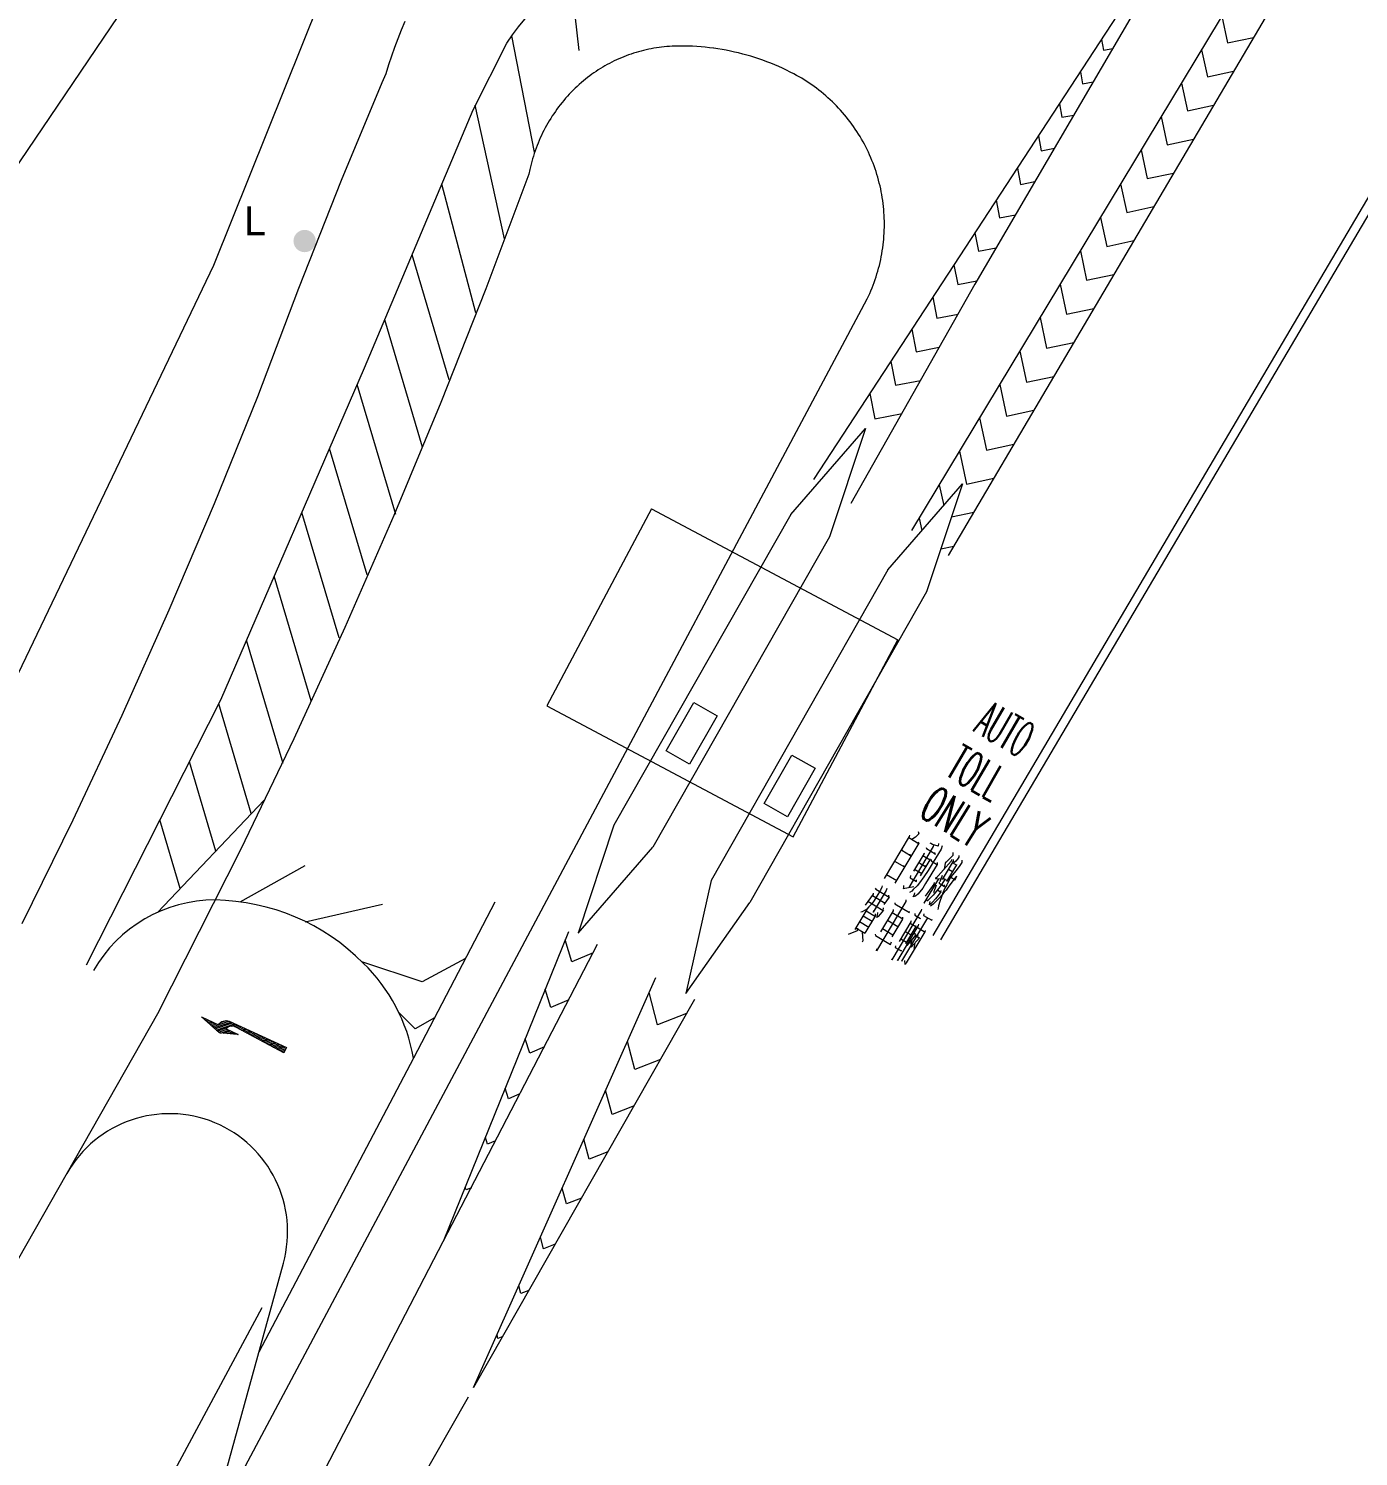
# Model space of a CAD drawing. Header units: millimetres. Extents: x 833924389 to 835767163, y 817400000 to 818811854.
# Drawn here: x 834274033 to 834333596, y 818208744 to 818272691 of the extents above; entities that cross this region are included whole.
import ezdxf
from ezdxf.enums import TextEntityAlignment as Align

# ---------------------------------------------------------------- set-up
doc = ezdxf.new("R2010")
doc.units = ezdxf.units.MM
doc.header["$LTSCALE"] = 10
doc.header["$MEASUREMENT"] = 0
doc.layers.add('01_Base_Plan', color=5, linetype='Continuous', lineweight=5)
doc.styles.add('11NW23D$0$Style-WORKING', font='WORKING.shx')
doc.styles.add('Scheme$0$ROMANS', font='romans.shx', dxfattribs={"width": 0.8})

# ---------------------------------------------------------------- blocks, each defined once
blk = doc.blocks.new('*U318')
at = {"color": 0, "linetype": 'ByBlock', "lineweight": -2}
for p, q in [((25.304, 17.543), (25.412, 17.652)), ((25.318, 17.539), (25.431, 17.652)), ((25.331, 17.535), (25.449, 17.653)), ((25.345, 17.531), (25.467, 17.653)), ((25.453, 17.622), (25.485, 17.654)), ((25.48, 17.631), (25.503, 17.654)), ((25.498, 17.632), (25.521, 17.654)), ((25.515, 17.631), (25.539, 17.655)), ((25.532, 17.63), (25.557, 17.655)), ((25.549, 17.629), (25.575, 17.655)), ((25.566, 17.629), (25.593, 17.656)), ((25.583, 17.628), (25.611, 17.656)), ((25.6, 17.627), (25.629, 17.657)), ((25.617, 17.626), (25.647, 17.657)), ((25.634, 17.626), (25.665, 17.657)), ((25.651, 17.625), (25.683, 17.658)), ((25.667, 17.624), (25.701, 17.658)), ((25.684, 17.623), (25.719, 17.658)), ((25.701, 17.623), (25.737, 17.659)), ((25.718, 17.622), (25.755, 17.659)), ((25.735, 17.621), (25.774, 17.659)), ((25.752, 17.62), (25.792, 17.66)), ((25.769, 17.62), (25.81, 17.66)), ((25.786, 17.619), (25.828, 17.661)), ((25.803, 17.618), (25.846, 17.661)), ((25.82, 17.617), (25.864, 17.661)), ((25.837, 17.617), (25.882, 17.662)), ((25.854, 17.616), (25.9, 17.662)), ((25.871, 17.615), (25.918, 17.662)), ((25.887, 17.614), (25.936, 17.663)), ((25.904, 17.614), (25.954, 17.663)), ((25.921, 17.613), (25.972, 17.664)), ((25.938, 17.612), (25.979, 17.653)), ((25.182, 17.58), (25.184, 17.582)), ((25.195, 17.576), (25.201, 17.582)), ((25.209, 17.572), (25.219, 17.582)), ((25.222, 17.568), (25.237, 17.582)), ((25.236, 17.564), (25.254, 17.582)), ((25.25, 17.56), (25.272, 17.582)), ((25.263, 17.556), (25.29, 17.582)), ((25.277, 17.552), (25.307, 17.582)), ((25.29, 17.548), (25.325, 17.582)), ((25.35, 17.607), (25.388, 17.645)), ((25.358, 17.527), (25.425, 17.594)), ((25.372, 17.523), (25.429, 17.58)), ((25.39, 17.523), (25.447, 17.58)), ((25.418, 17.534), (25.464, 17.58)), ((25.447, 17.545), (25.482, 17.58)), ((25.475, 17.555), (25.5, 17.58)), ((25.503, 17.566), (25.517, 17.58)), ((25.532, 17.577), (25.535, 17.58)), ((25.955, 17.611), (25.979, 17.635)), ((25.972, 17.611), (25.979, 17.617))]:
    blk.add_line(p, q, dxfattribs=at)
blk = doc.blocks.new('11NW23D$0$UTILP')
at = {"layer": '01_Base_Plan', "linetype": 'Continuous'}
h = blk.add_hatch(color=256, dxfattribs=at)
edge = h.paths.add_edge_path()
edge.add_arc((0, 0), 0.5, 0, 360)

msp = doc.modelspace()

# ---------------------------------------------------------------- linework, layer by layer
at = {"layer": '01_Base_Plan'}
for p, q in [((834313587, 818250212), (834339288, 818292835)), ((834340484, 818291943), (834315224, 818249098)), ((834309200, 818252498), (834329061, 818282868)), ((834329061, 818282868), (834316420, 818261244)), ((834298686, 818271705), (834298315, 818275009)), ((834296691, 818267155), (834295679, 818272363)), ((834295351, 818263281), (834294042, 818269256)), ((834314551, 818232077), (834336434, 818269190)), ((834314895, 818231873), (834336778, 818268986)), ((834294063, 818259965), (834292536, 818265718)), ((834292867, 818256953), (834291210, 818262563)), ((834316420, 818261244), (834310866, 818251427)), ((834291672, 818253941), (834289985, 818259651)), ((834290476, 818250929), (834288756, 818256752)), ((834308170, 818250922), (834311512, 818254773)), ((834311512, 818254773), (834309908, 818249933)), ((834289191, 818248219), (834287517, 818253888)), ((834312515, 818248449), (834315858, 818252299)), ((834315858, 818252299), (834314253, 818247459)), ((834287938, 818245405), (834286277, 818251024)), ((834308170, 818250922), (834300253, 818237018)), ((834309908, 818249933), (834301991, 818236028)), ((834286684, 818242591), (834285038, 818248160)), ((834312515, 818248449), (834304598, 818234544)), ((834314253, 818247459), (834306336, 818233555)), ((834285430, 818239777), (834283799, 818245296)), ((834284007, 818237532), (834282554, 818242450)), ((834282418, 818235855), (834281236, 818239853)), ((834279826, 818233120), (834284592, 818238136)), ((834280828, 818234177), (834279918, 818237256)), ((834300253, 818237018), (834298648, 818232178)), ((834298648, 818232178), (834301991, 818236028)), ((834313906, 818236216), (834312834, 818234416)), ((834283508, 818233582), (834286427, 818235215)), ((834313718, 818235046), (834314035, 818234858)), ((834314400, 818235470), (834313969, 818234745)), ((834315106, 818235375), (834315038, 818235064)), ((834315592, 818235238), (834315142, 818234500)), ((834315234, 818235048), (834315415, 818234941)), ((834304598, 818234544), (834303469, 818229479)), ((834312464, 818234812), (834312926, 818234538)), ((834314949, 818234766), (834314852, 818234471)), ((834314984, 818234644), (834315171, 818234533)), ((834311828, 818233862), (834312398, 818233522)), ((834312572, 818233796), (834312340, 818233457)), ((834313719, 818233915), (834313730, 818233983)), ((834314676, 818234325), (834314565, 818233989)), ((834286428, 818232683), (834289881, 818233480)), ((834294922, 818233561), (834291272, 818226581)), ((834303469, 818229479), (834306336, 818233555)), ((834311252, 818232697), (834311663, 818232452)), ((834311406, 818232956), (834311811, 818232716)), ((834311965, 818232975), (834311490, 818232178)), ((834312501, 818232758), (834312970, 818232479)), ((834313168, 818232813), (834312693, 818232015)), ((834313772, 818232478), (834313307, 818231699)), ((834298215, 818232233), (834292608, 818218370)), ((834311079, 818232422), (834311490, 818232178)), ((834312280, 818232387), (834312749, 818232107)), ((834313099, 818231924), (834313352, 818231774)), ((834313298, 818232257), (834313535, 818232116)), ((834313588, 818231859), (834313532, 818231666)), ((834292608, 818218370), (834299518, 818231683)), ((834313729, 818231750), (834313687, 818231499)), ((834293967, 818211829), (834302125, 818230199)), ((834303863, 818229209), (834293967, 818211829)), ((834291272, 818226581), (834284349, 818213421)), ((834277973, 818190171), (834292608, 818218370)), ((834282003, 818204909), (834285445, 818217401)), ((834293720, 818211394), (834279867, 818187062))]:
    msp.add_line(p, q, dxfattribs=at)
at = {"layer": '01_Base_Plan', "linetype": 'Continuous'}
for p, q in [((834301931, 818251184), (834297238, 818242353)), ((834301931, 818251184), (834312969, 818245318)), ((834308276, 818236487), (834312969, 818245318)), ((834297238, 818242353), (834308276, 818236487))]:
    msp.add_line(p, q, dxfattribs=at)
at = {"layer": '01_Base_Plan', "flags": 128}
for points in [[(834347550, 818378814), (834345969, 818374192), (834331466, 818352381), (834303224, 818310674), (834283156, 818280818), (834257647, 818243130), (834252195, 818238462), (834250661, 818238099)], [(834288560, 818277628), (834286303, 818272003), (834282322, 818262082), (834267322, 818230799)], [(834273750, 818232617), (834276025, 818237261), (834278218, 818241945), (834280330, 818246666), (834282358, 818251423), (834284304, 818256215), (834286132, 818261071), (834288046, 818265894), (834289870, 818270268), (834290043, 818270682), (834290169, 818271078), (834290301, 818271471), (834290441, 818271861), (834290587, 818272250), (834290740, 818272635), (834290900, 818273018)], [(834327473, 818273242), (834327728, 818272046), (834328901, 818272296)], [(834322082, 818272196), (834322173, 818271720), (834322591, 818271800)], [(834322082, 818272196), (834322173, 818271720), (834322591, 818271800)], [(834282050, 818205135), (834311219, 818259882), (834311593, 818260586), (834311651, 818260706), (834311706, 818260827), (834311759, 818260949), (834311810, 818261072), (834311858, 818261196), (834311905, 818261321), (834311949, 818261446), (834311992, 818261572), (834312032, 818261699), (834312069, 818261827), (834312105, 818261955), (834312138, 818262084), (834312169, 818262213), (834312198, 818262343), (834312224, 818262474), (834312249, 818262604), (834312270, 818262736), (834312290, 818262867), (834312307, 818262999), (834312322, 818263132), (834312335, 818263264), (834312346, 818263397), (834312354, 818263529), (834312359, 818263662), (834312363, 818263795), (834312364, 818263929), (834312363, 818264062), (834312359, 818264195), (834312353, 818264328), (834312345, 818264460), (834312335, 818264593), (834312322, 818264725), (834312307, 818264858), (834312289, 818264990), (834312270, 818265121), (834312248, 818265252), (834312223, 818265383), (834312197, 818265514), (834312168, 818265644), (834312137, 818265773), (834312103, 818265902), (834312068, 818266030), (834312030, 818266158), (834311990, 818266284), (834311947, 818266411), (834311903, 818266536), (834311856, 818266661), (834311807, 818266784), (834311756, 818266907), (834311703, 818267029), (834311648, 818267150), (834311591, 818267271), (834311531, 818267390), (834311470, 818267508), (834311406, 818267625), (834311341, 818267740), (834311273, 818267855), (834311203, 818267968), (834311132, 818268080), (834311058, 818268191), (834310983, 818268301), (834310905, 818268409), (834310826, 818268516), (834310745, 818268622), (834310662, 818268726), (834310578, 818268829), (834310491, 818268930), (834310403, 818269029), (834310313, 818269127), (834310221, 818269224), (834310128, 818269319), (834310033, 818269412), (834309936, 818269503), (834309838, 818269593), (834309738, 818269681), (834309637, 818269768), (834309534, 818269852), (834309430, 818269935), (834309325, 818270016), (834309217, 818270095), (834309109, 818270172), (834308999, 818270247), (834308888, 818270321), (834308776, 818270392), (834308663, 818270462), (834308548, 818270529), (834308432, 818270595), (834308315, 818270658), (834308146, 818270745), (834307976, 818270829), (834307804, 818270910), (834307631, 818270988), (834307457, 818271063), (834307281, 818271134), (834307104, 818271203), (834306926, 818271269), (834306747, 818271331), (834306567, 818271391), (834306385, 818271447), (834306203, 818271500), (834306020, 818271550), (834305836, 818271597), (834305651, 818271640), (834305466, 818271680), (834305279, 818271717), (834305093, 818271751), (834304905, 818271782), (834304718, 818271809), (834304529, 818271833), (834304341, 818271853), (834304151, 818271871), (834303962, 818271885), (834303773, 818271895), (834303583, 818271903), (834303393, 818271907), (834303203, 818271908), (834303086, 818271907), (834302970, 818271904), (834302853, 818271899), (834302736, 818271893), (834302619, 818271884), (834302503, 818271873), (834302387, 818271860), (834302271, 818271845), (834302155, 818271829), (834302040, 818271810), (834301924, 818271789), (834301810, 818271766), (834301696, 818271741), (834301582, 818271714), (834301468, 818271685), (834301356, 818271654), (834301243, 818271621), (834301132, 818271586), (834301021, 818271550), (834300910, 818271511), (834300801, 818271470), (834300692, 818271428), (834300584, 818271383), (834300476, 818271337), (834300370, 818271289), (834300264, 818271239), (834300159, 818271187), (834300055, 818271133), (834299952, 818271078), (834299850, 818271021), (834299749, 818270962), (834299649, 818270901), (834299551, 818270838), (834299453, 818270774), (834299356, 818270708), (834299261, 818270641), (834299167, 818270571), (834299074, 818270500), (834298982, 818270428), (834298886, 818270349), (834298791, 818270268), (834298698, 818270186), (834298606, 818270102), (834298515, 818270017), (834298426, 818269930), (834298339, 818269842), (834298253, 818269752), (834298169, 818269660), (834298086, 818269567), (834298005, 818269473), (834297926, 818269377), (834297848, 818269280), (834297772, 818269181), (834297698, 818269082), (834297626, 818268981), (834297555, 818268878), (834297486, 818268775), (834297419, 818268670), (834297354, 818268564), (834297291, 818268457), (834297229, 818268349), (834297169, 818268240), (834297112, 818268130), (834297056, 818268019), (834297002, 818267906), (834296950, 818267793), (834296901, 818267679), (834296853, 818267565), (834296807, 818267449), (834296763, 818267333), (834296721, 818267216), (834296682, 818267098), (834296644, 818266979), (834296642, 818266974), (834296608, 818266860), (834296575, 818266740), (834296543, 818266620), (834296514, 818266499), (834296487, 818266378), (834296444, 818266164), (834294516, 818261036), (834292498, 818255942), (834290392, 818250884), (834288197, 818245863), (834285915, 818240882), (834283547, 818235941), (834279810, 818228564), (834260256, 818194176)], [(834326571, 818271745), (834326831, 818270525), (834328005, 818270776)], [(834321141, 818270757), (834321244, 818270218), (834321720, 818270309)], [(834325668, 818270248), (834325933, 818269005), (834327108, 818269255)], [(834320200, 818269319), (834320316, 818268717), (834320848, 818268819)], [(834324766, 818268751), (834325036, 818267484), (834326212, 818267735)], [(834319259, 818267880), (834319387, 818267215), (834319977, 818267328)], [(834323863, 818267255), (834324127, 818265971), (834325316, 818266215)], [(834323863, 818267255), (834324127, 818265971), (834325316, 818266215)], [(834318319, 818266441), (834318458, 818265713), (834319106, 818265838)], [(834322945, 818265733), (834323218, 818264457), (834324432, 818264716)], [(834322945, 818265733), (834323218, 818264457), (834324432, 818264716)], [(834317375, 818264998), (834317518, 818264219), (834318237, 818264351)], [(834317375, 818264998), (834317518, 818264219), (834318237, 818264351)], [(834322043, 818264236), (834322320, 818262936), (834323536, 818263196)], [(834322043, 818264236), (834322320, 818262936), (834323536, 818263196)], [(834316421, 818263540), (834316578, 818262724), (834317375, 818262877)], [(834316421, 818263540), (834316578, 818262724), (834317375, 818262877)], [(834321140, 818262739), (834321423, 818261416), (834322639, 818261675)], [(834321140, 818262739), (834321423, 818261416), (834322639, 818261675)], [(834315480, 818262102), (834315649, 818261223), (834316501, 818261386)], [(834315480, 818262102), (834315649, 818261223), (834316501, 818261386)], [(834314540, 818260663), (834314720, 818259721), (834315661, 818259902)], [(834314540, 818260663), (834314720, 818259721), (834315661, 818259902)], [(834320238, 818261242), (834320525, 818259895), (834321743, 818260155)], [(834319335, 818259746), (834319628, 818258375), (834320847, 818258635)], [(834313599, 818259224), (834313791, 818258220), (834314821, 818258417)], [(834318433, 818258249), (834318730, 818256854), (834319950, 818257115)], [(834312658, 818257786), (834312863, 818256718), (834313981, 818256932)], [(834311717, 818256347), (834311934, 818255216), (834313159, 818255451)], [(834317530, 818256752), (834317832, 818255334), (834319054, 818255595)], [(834316627, 818255255), (834316935, 818253813), (834318158, 818254074)], [(834315725, 818253758), (834316037, 818252293), (834317261, 818252554)], [(834314822, 818252262), (834315020, 818251334)], [(834315367, 818250821), (834316365, 818251034)], [(834313920, 818250765), (834314039, 818250205)], [(834314893, 818249391), (834315469, 818249514)], [(834313481, 818236569), (834313469, 818236501), (834312354, 818234627)], [(834313455, 818236460), (834313916, 818236185), (834313888, 818236252)], [(834313874, 818236737), (834313902, 818236621), (834313753, 818236484), (834313635, 818236402), (834313559, 818236372)], [(834313145, 818235940), (834313145, 818235891), (834313534, 818235658), (834313521, 818235717)], [(834314559, 818236130), (834314547, 818236061), (834313453, 818234224)], [(834314957, 818236093), (834314909, 818235946), (834314555, 818235352), (834314319, 818234989), (834314129, 818234702), (834313941, 818234435), (834313830, 818234300), (834313659, 818234127), (834313593, 818234065), (834313494, 818233998)], [(834314134, 818235779), (834314138, 818235751), (834313662, 818234953)], [(834314238, 818236018), (834314245, 818235965), (834314635, 818235732), (834314631, 818235709), (834314628, 818235786)], [(834314784, 818236196), (834314765, 818236082), (834314619, 818236117), (834314522, 818236151), (834314450, 818236194), (834314414, 818236216)], [(834315429, 818235787), (834315425, 818235664), (834315081, 818235316)], [(834312836, 818235421), (834312839, 818235393), (834313236, 818235157), (834313230, 818235211)], [(834314721, 818235253), (834314212, 818234400), (834314084, 818234199), (834313951, 818234027), (834313864, 818233929), (834313762, 818233839), (834313659, 818233799), (834313719, 818233915)], [(834313927, 818235349), (834313945, 818235313), (834314198, 818235162), (834314173, 818235203)], [(834314082, 818235659), (834314414, 818235461), (834314408, 818235515)], [(834314458, 818235485), (834314454, 818235413), (834314742, 818235240), (834314744, 818235340)], [(834315362, 818235475), (834315357, 818235402), (834314672, 818234629)], [(834315448, 818235473), (834315437, 818235406), (834314951, 818234589)], [(834315832, 818235446), (834315832, 818235346), (834315707, 818235169), (834315571, 818234974), (834315432, 818234805), (834315343, 818234707), (834315222, 818234553)], [(834315404, 818235350), (834315613, 818235225), (834315603, 818235256)], [(834315700, 818235650), (834315697, 818235578), (834315634, 818235489), (834315557, 818235410), (834315472, 818235334)], [(834313526, 818234758), (834313525, 818234658), (834313807, 818234490), (834313804, 818234568)], [(834314788, 818234611), (834314136, 818233515), (834314158, 818233552)], [(834314587, 818234454), (834314583, 818234380), (834314197, 818233831)], [(834315060, 818234624), (834315060, 818234574), (834314938, 818234370), (834314806, 818234197), (834314685, 818234043), (834314545, 818233874), (834314421, 818233748), (834314326, 818233653), (834314264, 818233615)], [(834315558, 818234705), (834315393, 818234477), (834315257, 818234281), (834315125, 818234108), (834315003, 818233954), (834314864, 818233786), (834314703, 818233630), (834314541, 818233475), (834314432, 818233389)], [(834314666, 818234684), (834314646, 818234620), (834314908, 818234615)], [(834315311, 818234651), (834315237, 818234494), (834315155, 818234342), (834315074, 818234189), (834314985, 818233990), (834314915, 818233806), (834314841, 818233598), (834314784, 818233405), (834314765, 818233291), (834314758, 818233246)], [(834314819, 818234466), (834314818, 818234416), (834315057, 818234274), (834315061, 818234347)], [(834315340, 818234684), (834315535, 818234568), (834315612, 818234748)], [(834312268, 818234304), (834312256, 818234235), (834312186, 818234101), (834312031, 818233842), (834311910, 818233637), (834311807, 818233497), (834311671, 818233352), (834311576, 818233257), (834311470, 818233195), (834311365, 818233132), (834311314, 818233112)], [(834311854, 818233972), (834311854, 818233922), (834311502, 818233428)], [(834312470, 818234184), (834312447, 818234096), (834311862, 818233113), (834311902, 818233214)], [(834311955, 818234189), (834311979, 818234149), (834312579, 818233792), (834312568, 818233874)], [(834313222, 818234311), (834313217, 818234238), (834313199, 818234174), (834313675, 818234268)], [(834314888, 818234023), (834314774, 818233865), (834314646, 818233715), (834314524, 818233561), (834314441, 818233485), (834314386, 818233442), (834314420, 818233598)], [(834314736, 818234113), (834314896, 818234019), (834314907, 818234088)], [(834311569, 818233262), (834311572, 818233235), (834311042, 818232344)], [(834311547, 818233174), (834311965, 818232925), (834311970, 818233049)], [(834311626, 818233605), (834312312, 818233197), (834312331, 818233311)], [(834313329, 818233673), (834313317, 818233604), (834312003, 818231395), (834312025, 818231482)], [(834312323, 818233215), (834312180, 818233024), (834312085, 818232929), (834312030, 818232887), (834312056, 818232997), (834312072, 818233089), (834312057, 818233097)], [(834312755, 818233235), (834312754, 818233184), (834312191, 818232238)], [(834314028, 818233255), (834314010, 818233191), (834312695, 818230982), (834312710, 818231024)], [(834312831, 818233542), (834312837, 818233488), (834313486, 818233101), (834313480, 818233155)], [(834312711, 818233110), (834313187, 818232827), (834313192, 818232899)], [(834313885, 818232587), (834313881, 818232515), (834312953, 818230955), (834312978, 818231015)], [(834313560, 818232730), (834313552, 818232685), (834313032, 818231812)], [(834314297, 818232869), (834313137, 818230921), (834313170, 818230976)], [(834313519, 818232629), (834313772, 818232478), (834313794, 818232516)], [(834313733, 818233055), (834313729, 818232982), (834313981, 818232831), (834313985, 818232854)], [(834314136, 818233041), (834314117, 818232977), (834314485, 818232758), (834314500, 818232799)], [(834299320, 818231303), (834298371, 818230893), (834298072, 818231878)], [(834311155, 818232402), (834311143, 818232284), (834310735, 818232125)], [(834311371, 818232224), (834311393, 818231833), (834311374, 818231769)], [(834311951, 818232130), (834311964, 818232071), (834312636, 818231671), (834312681, 818231796)], [(834314168, 818232242), (834313339, 818230850), (834313307, 818230794), (834313288, 818230780), (834313286, 818230958)], [(834313736, 818232173), (834313714, 818232135), (834313772, 818232102), (834313375, 818231633)], [(834313870, 818232068), (834313836, 818232013), (834313941, 818231975), (834313560, 818231548)], [(834313836, 818232440), (834314190, 818232229), (834314201, 818232298)], [(834312864, 818231611), (834312853, 818231542), (834313119, 818231384), (834313135, 818231426)], [(834293609, 818231050), (834291666, 818230003), (834288955, 818230902)], [(834298227, 818229197), (834297424, 818228850), (834297176, 818229665)], [(834303507, 818228584), (834302207, 818228079), (834301825, 818229524)], [(834292217, 818228388), (834291353, 818227888), (834290619, 818228621)], [(834297135, 818227092), (834296477, 818226808), (834296281, 818227451)], [(834302330, 818226517), (834301186, 818226072), (834300852, 818227334)], [(834296042, 818224986), (834295530, 818224765), (834295386, 818225238)], [(834301153, 818224450), (834300164, 818224065), (834299880, 818225143)], [(834294949, 818222880), (834294583, 818222722), (834294491, 818223025)], [(834299976, 818222383), (834299143, 818222059), (834298907, 818222953)], [(834293864, 818220778), (834293636, 818220679), (834293595, 818220811)], [(834298799, 818220316), (834298122, 818220052), (834297934, 818220762)], [(834297622, 818218249), (834297100, 818218046), (834296961, 818218571)], [(834296445, 818216182), (834296079, 818216039), (834295989, 818216381)], [(834279611, 818206322), (834284492, 818215410)], [(834295269, 818214114), (834295057, 818214032), (834295016, 818214190)]]:
    msp.add_lwpolyline(points, dxfattribs=at)
at = {"layer": '01_Base_Plan', "linetype": 'Continuous', "flags": 128}
for points in [[(834288560, 818277628), (834286303, 818272003), (834282322, 818262082), (834267322, 818230799)], [(834273750, 818232617), (834276025, 818237261), (834278218, 818241945), (834280330, 818246666), (834282358, 818251423), (834284304, 818256215), (834286132, 818261071), (834288046, 818265894), (834289870, 818270268), (834290043, 818270682), (834290169, 818271078), (834290301, 818271471), (834290441, 818271861), (834290587, 818272250), (834290740, 818272635), (834290900, 818273018)], [(834290301, 818271471), (834290441, 818271861), (834290587, 818272250), (834290740, 818272635), (834290900, 818273018)], [(834311218, 818259882), (834311593, 818260586), (834311650, 818260706), (834311706, 818260827), (834311759, 818260949), (834311810, 818261072), (834311858, 818261196), (834311905, 818261321), (834311949, 818261446), (834311991, 818261572), (834312031, 818261699), (834312069, 818261827), (834312105, 818261955), (834312138, 818262084), (834312169, 818262213), (834312198, 818262343), (834312224, 818262474), (834312249, 818262604), (834312270, 818262736), (834312290, 818262867), (834312307, 818262999), (834312322, 818263131), (834312335, 818263264), (834312345, 818263397), (834312354, 818263529), (834312359, 818263662), (834312363, 818263795), (834312364, 818263928), (834312363, 818264062), (834312359, 818264195), (834312353, 818264328), (834312345, 818264460), (834312335, 818264593), (834312322, 818264725), (834312307, 818264858), (834312289, 818264990), (834312269, 818265121), (834312247, 818265252), (834312223, 818265383), (834312197, 818265514), (834312168, 818265644), (834312137, 818265773), (834312103, 818265902), (834312068, 818266030), (834312030, 818266158), (834311990, 818266284), (834311947, 818266411), (834311903, 818266536), (834311856, 818266661), (834311807, 818266784), (834311756, 818266907), (834311703, 818267029), (834311648, 818267150), (834311591, 818267270), (834311531, 818267390), (834311470, 818267508), (834311406, 818267624), (834311340, 818267740), (834311273, 818267855), (834311203, 818267968), (834311132, 818268080), (834311058, 818268191), (834310983, 818268301), (834310905, 818268409), (834310826, 818268516), (834310745, 818268622), (834310662, 818268726), (834310577, 818268828), (834310491, 818268930), (834310403, 818269029), (834310313, 818269127), (834310221, 818269224), (834310128, 818269319), (834310033, 818269412), (834309936, 818269503), (834309838, 818269593), (834309738, 818269681), (834309637, 818269768), (834309534, 818269852), (834309430, 818269935), (834309324, 818270016), (834309217, 818270095), (834309109, 818270172), (834308999, 818270247), (834308888, 818270321), (834308776, 818270392), (834308662, 818270462), (834308548, 818270529), (834308432, 818270595), (834308315, 818270658), (834308146, 818270745), (834307976, 818270829), (834307804, 818270910), (834307631, 818270988), (834307457, 818271063), (834307281, 818271134), (834307104, 818271203), (834306926, 818271269), (834306747, 818271331), (834306567, 818271391), (834306385, 818271447), (834306203, 818271500), (834306020, 818271550), (834305836, 818271597), (834305651, 818271640), (834305466, 818271680), (834305279, 818271717), (834305093, 818271751), (834304905, 818271781), (834304717, 818271809), (834304529, 818271833), (834304340, 818271853), (834304151, 818271870), (834303962, 818271885), (834303773, 818271895), (834303583, 818271903), (834303393, 818271907), (834303203, 818271907), (834303086, 818271907), (834302970, 818271904), (834302853, 818271899), (834302736, 818271893), (834302619, 818271884), (834302503, 818271873), (834302387, 818271860), (834302271, 818271845), (834302155, 818271828), (834302039, 818271810), (834301924, 818271789), (834301810, 818271766), (834301696, 818271741), (834301582, 818271714), (834301468, 818271685), (834301356, 818271654), (834301243, 818271621), (834301132, 818271586), (834301021, 818271550), (834300910, 818271511), (834300801, 818271470), (834300692, 818271428), (834300583, 818271383), (834300476, 818271337), (834300370, 818271289), (834300264, 818271239), (834300159, 818271187), (834300055, 818271133), (834299952, 818271078), (834299850, 818271021), (834299749, 818270962), (834299649, 818270901), (834299550, 818270838), (834299453, 818270774), (834299356, 818270708), (834299261, 818270641), (834299167, 818270571), (834299074, 818270500), (834298982, 818270428), (834298886, 818270349), (834298791, 818270268), (834298698, 818270186), (834298606, 818270102), (834298515, 818270017), (834298426, 818269930), (834298339, 818269842), (834298253, 818269752), (834298169, 818269660), (834298086, 818269567), (834298005, 818269473), (834297926, 818269377), (834297848, 818269280), (834297772, 818269181), (834297698, 818269082), (834297626, 818268981), (834297555, 818268878), (834297486, 818268775), (834297419, 818268670), (834297354, 818268564), (834297290, 818268457), (834297229, 818268349), (834297169, 818268240), (834297112, 818268130), (834297056, 818268018), (834297002, 818267906), (834296950, 818267793), (834296900, 818267679), (834296853, 818267565), (834296807, 818267449), (834296763, 818267333), (834296721, 818267215), (834296681, 818267098), (834296644, 818266979), (834296642, 818266974)], [(834290043, 818270682), (834290168, 818271078), (834290301, 818271471)], [(834289870, 818270268), (834290043, 818270682)], [(834296642, 818266974), (834296608, 818266860), (834296575, 818266740), (834296543, 818266620), (834296514, 818266499), (834296487, 818266378), (834296444, 818266164), (834294516, 818261036), (834292498, 818255942), (834290392, 818250884), (834288197, 818245863), (834285915, 818240882), (834283547, 818235941), (834279810, 818228563), (834260256, 818194176), (834240105, 818160136), (834218883, 818125703)], [(834282003, 818204909), (834282050, 818205135), (834311218, 818259882)]]:
    msp.add_lwpolyline(points, dxfattribs=at)
at = {"layer": '01_Base_Plan', "flags": 128}
for points in [[(834276624, 818230768), (834282644, 818242626), (834289077, 818257494), (834293941, 818269057), (834295448, 818272032, -0.302986), (834307788, 818277083, -0.102592), (834311233, 818276115, -0.00455), (834314252, 818274247)], [(834282877, 818227901), (834283425, 818227638), (834282579, 818227712), (834281781, 818228439), (834282537, 818228076, -0.363807), (834283023, 818228231), (834285580, 818227065), (834285464, 818226824), (834283348, 818227961, 0.35093), (834282877, 818227901)]]:
    msp.add_lwpolyline(points, format="xyb", dxfattribs=at)
for points in [[(834302591, 818240338), (834303829, 818242510), (834304872, 818241916), (834303634, 818239744)], [(834306985, 818237984), (834308222, 818240156), (834309265, 818239562), (834308027, 818237390)]]:
    msp.add_lwpolyline(points, close=True, dxfattribs=at)
at = {"layer": '01_Base_Plan'}
for centre, radius, start, end in [((834282381, 818227404), 6262, 89.87917, 150.36477), ((834282237, 818224117), 9549, 44.75237, 89.05899), ((834283601, 818225249), 7786, 9.85232, 45.90558), ((834280346, 818218806), 5289, 344.5941, 150.37549)]:
    msp.add_arc(centre, radius, start, end, dxfattribs=at)

# ---------------------------------------------------------------- block references
at = {"layer": '01_Base_Plan', "linetype": 'Continuous', "xscale": 1000, "yscale": 1000, "zscale": 1000}
msp.add_blockref('11NW23D$0$UTILP', (834286398, 818263175), dxfattribs=at)
at = {"layer": '01_Base_Plan', "xscale": 4999.999999999121, "yscale": 4999.999999999121, "zscale": 4999.999999999121, "rotation": 334.327619805311}
msp.add_blockref('*U318', (834130247, 818203738), dxfattribs=at)

# ---------------------------------------------------------------- texts
at = {"layer": '01_Base_Plan', "linetype": 'Continuous', "style": '11NW23D$0$Style-WORKING'}
msp.add_text('L', height=1300, dxfattribs=at).set_placement((834283695, 818263434))
at = {"layer": '01_Base_Plan', "style": 'Scheme$0$ROMANS'}
for s, rotation, width, p in [('AUTO', 329.9723, 0.457499, (834317769, 818241319)), ('TOLL', 329.97146, 0.496871, (834316492, 818239358)), ('ONLY', 328.15951, 0.532496, (834315494, 818237389))]:
    msp.add_text(s, height=1600, rotation=rotation, dxfattribs=dict(at, width=width)).set_placement(p, align=Align.MIDDLE_CENTER)

doc.saveas('drawing.dxf')
